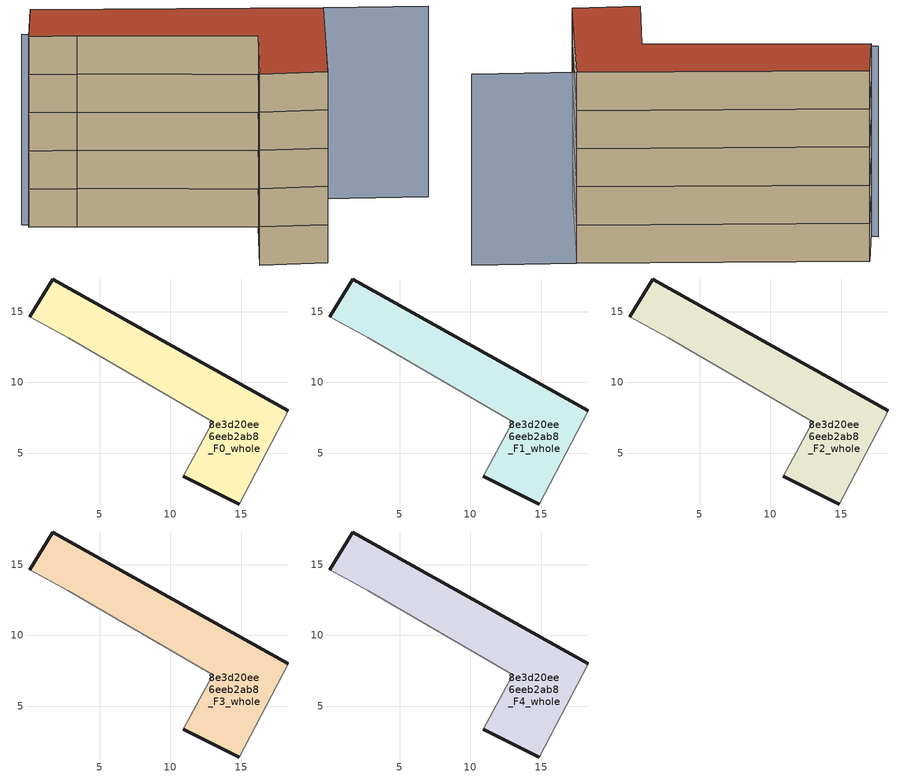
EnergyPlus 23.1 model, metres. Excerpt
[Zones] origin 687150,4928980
8e3d20ee6eeb2ab8_F0_whole
 floor ground (EU_floor_Construction): 18.33,7.99 14.85,1.42 10.89,3.39 12.99,7.24 2.79,13.17 0.05,14.65 1.7,17.31 z0
 wall outside (EU_wall_Construction): 10.89,3.39 14.85,1.42 / 18.33,7.99 1.7,17.31 0.05,14.65 z0:3
 wall adiabatic (EU_wall_Construction): 0.05,14.65 2.79,13.17 12.99,7.24 10.89,3.39 / 14.85,1.42 18.33,7.99 z0:3
8e3d20ee6eeb2ab8_F1_whole
 floor to 8e3d20ee6eeb2ab8_F0_whole (EU_floor_Construction): 18.33,7.99 14.85,1.42 10.89,3.39 12.99,7.24 2.79,13.17 0.05,14.65 1.7,17.31 z3
 wall outside (EU_wall_Construction): 10.89,3.39 14.85,1.42 / 18.33,7.99 1.7,17.31 0.05,14.65 z3:6
 wall adiabatic (EU_wall_Construction): 0.05,14.65 2.79,13.17 12.99,7.24 10.89,3.39 / 14.85,1.42 18.33,7.99 z3:6
8e3d20ee6eeb2ab8_F2_whole
 floor to 8e3d20ee6eeb2ab8_F1_whole (EU_floor_Construction): 18.33,7.99 14.85,1.42 10.89,3.39 12.99,7.24 2.79,13.17 0.05,14.65 1.7,17.31 z6
 wall outside (EU_wall_Construction): 10.89,3.39 14.85,1.42 / 18.33,7.99 1.7,17.31 0.05,14.65 z6:9
 wall adiabatic (EU_wall_Construction): 0.05,14.65 2.79,13.17 12.99,7.24 10.89,3.39 / 14.85,1.42 18.33,7.99 z6:9
8e3d20ee6eeb2ab8_F3_whole
 floor to 8e3d20ee6eeb2ab8_F2_whole (EU_floor_Construction): 18.33,7.99 14.85,1.42 10.89,3.39 12.99,7.24 2.79,13.17 0.05,14.65 1.7,17.31 z9
 wall outside (EU_wall_Construction): 10.89,3.39 14.85,1.42 / 18.33,7.99 1.7,17.31 0.05,14.65 z9:12
 wall adiabatic (EU_wall_Construction): 0.05,14.65 2.79,13.17 12.99,7.24 10.89,3.39 / 14.85,1.42 18.33,7.99 z9:12
8e3d20ee6eeb2ab8_F4_whole
 floor to 8e3d20ee6eeb2ab8_F3_whole (EU_floor_Construction): 18.33,7.99 14.85,1.42 10.89,3.39 12.99,7.24 2.79,13.17 0.05,14.65 1.7,17.31 z12
 wall outside (EU_wall_Construction): 10.89,3.39 14.85,1.42 / 18.33,7.99 1.7,17.31 0.05,14.65 z12:15
 wall adiabatic (EU_wall_Construction): 0.05,14.65 2.79,13.17 12.99,7.24 10.89,3.39 / 14.85,1.42 18.33,7.99 z12:15
 roof outside (EU_roof_Construction): 14.85,1.42 18.33,7.99 1.7,17.31 0.05,14.65 2.79,13.17 12.99,7.24 10.89,3.39 z15
shading: 18.33,7.99 24.33,4.75 / -0.19,15.13 13.15,7.15 z0:15
[Building]
EU S2 Campaign: North Axis=0; Terrain=City; Solar Distribution=FullExterior
[Site:Location]
Bologna: Latitude=44.5; Longitude=11.25; Time Zone=1; Elevation=37
[SizingPeriod:WeatherFileDays]
AnnualSizingPeriod: Begin Month=1; Begin Day of Month=1; End Month=12; End Day of Month=31; Day of Week for Start Day=Monday; Use Weather File Daylight Saving Period=No; Use Weather File Rain and Snow Indicators=No
[MATERIAL]
EU_InternalMass_Material: Roughness=MediumRough; Thickness=0.1; Conductivity=1; Density=1800; Specific Heat=900; Thermal Absorptance=0.9; Solar Absorptance=0.7; Visible Absorptance=0.7
[MATERIAL:NOMASS] Roughness=MediumRough; Thermal Absorptance=0.9; Solar Absorptance=0.7; Visible Absorptance=0.7
Name | Thermal Resistance
EU_wall_NoMass | 0.890213
EU_roof_NoMass | 0.636128
EU_floor_NoMass | 0.79516
[CONSTRUCTION]
EU_wall_Construction: EU_wall_NoMass
EU_roof_Construction: EU_roof_NoMass
EU_floor_Construction: EU_floor_NoMass
EU_InternalMass_Construction: EU_InternalMass_Material
[ZONE] Type=1; Multiplier=1; Ceiling Height=autocalculate; Floor Area=autocalculate; Part of Total Floor Area=Yes
Name | Volume
8e3d20ee6eeb2ab8_F0_whole | 239.454
8e3d20ee6eeb2ab8_F1_whole; 8e3d20ee6eeb2ab8_F2_whole; 8e3d20ee6eeb2ab8_F3_whole; 8e3d20ee6eeb2ab8_F4_whole | 239.453
[INTERNALMASS] Construction=EU_InternalMass_Construction; Surface Area=79.8175
Name | Zone or ZoneList
8e3d20ee6eeb2ab8_F0_whole_EU_InternalMass | 8e3d20ee6eeb2ab8_F0_whole
8e3d20ee6eeb2ab8_F1_whole_EU_InternalMass | 8e3d20ee6eeb2ab8_F1_whole
8e3d20ee6eeb2ab8_F2_whole_EU_InternalMass | 8e3d20ee6eeb2ab8_F2_whole
8e3d20ee6eeb2ab8_F3_whole_EU_InternalMass | 8e3d20ee6eeb2ab8_F3_whole
8e3d20ee6eeb2ab8_F4_whole_EU_InternalMass | 8e3d20ee6eeb2ab8_F4_whole
[OTHEREQUIPMENT] Fuel Type=Electricity; Design Level Calculation Method=Watts/Area; Power per Zone Floor Area=1; Fraction Latent=0; Fraction Radiant=0; Fraction Lost=0; Carbon Dioxide Generation Rate=0; EndUse Subcategory=EU_Step8_InternalGains
Name | Zone or ZoneList or Space or SpaceList | Schedule
EU_Step8_InternalGain_8e3d20ee6eeb2ab8_F0_whole_f000 | 8e3d20ee6eeb2ab8_F0_whole | EU_Step8_GainSchedule_8e3d20ee6eeb2ab8_F0_whole_f000
EU_Step8_InternalGain_8e3d20ee6eeb2ab8_F1_whole_f000 | 8e3d20ee6eeb2ab8_F1_whole | EU_Step8_GainSchedule_8e3d20ee6eeb2ab8_F1_whole_f000
EU_Step8_InternalGain_8e3d20ee6eeb2ab8_F2_whole_f000 | 8e3d20ee6eeb2ab8_F2_whole | EU_Step8_GainSchedule_8e3d20ee6eeb2ab8_F2_whole_f000
EU_Step8_InternalGain_8e3d20ee6eeb2ab8_F3_whole_f000 | 8e3d20ee6eeb2ab8_F3_whole | EU_Step8_GainSchedule_8e3d20ee6eeb2ab8_F3_whole_f000
EU_Step8_InternalGain_8e3d20ee6eeb2ab8_F4_whole_f000 | 8e3d20ee6eeb2ab8_F4_whole | EU_Step8_GainSchedule_8e3d20ee6eeb2ab8_F4_whole_f000
[ZONEVENTILATION:DESIGNFLOWRATE] Schedule=EU_AlwaysOn; Design Flow Rate Calculation Method=AirChanges/Hour; Air Changes per Hour=0.718634; Ventilation Type=Natural; Fan Pressure Rise=0; Fan Total Efficiency=1; Constant Term Coefficient=1; Temperature Term Coefficient=0; Velocity Term Coefficient=0; Velocity Squared Term Coefficient=0; Minimum Indoor Temperature=-100; Maximum Indoor Temperature=100; Delta Temperature=-100; Minimum Outdoor Temperature=-100; Maximum Outdoor Temperature=100; Maximum Wind Speed=40
Name | Zone or ZoneList or Space or SpaceList
EU_ConstantAir_8e3d20ee6eeb2ab8_F0_whole | 8e3d20ee6eeb2ab8_F0_whole
EU_ConstantAir_8e3d20ee6eeb2ab8_F1_whole | 8e3d20ee6eeb2ab8_F1_whole
EU_ConstantAir_8e3d20ee6eeb2ab8_F2_whole | 8e3d20ee6eeb2ab8_F2_whole
EU_ConstantAir_8e3d20ee6eeb2ab8_F3_whole | 8e3d20ee6eeb2ab8_F3_whole
EU_ConstantAir_8e3d20ee6eeb2ab8_F4_whole | 8e3d20ee6eeb2ab8_F4_whole
[HVACTEMPLATE:THERMOSTAT] Constant Heating Setpoint=20; Constant Cooling Setpoint=50
EU_HeatOnly_8e3d20ee6eeb2ab8_F0_whole; EU_HeatOnly_8e3d20ee6eeb2ab8_F1_whole; EU_HeatOnly_8e3d20ee6eeb2ab8_F2_whole; EU_HeatOnly_8e3d20ee6eeb2ab8_F3_whole; EU_HeatOnly_8e3d20ee6eeb2ab8_F4_whole
[HVACTEMPLATE:ZONE:IDEALLOADSAIRSYSTEM] System Availability Schedule=EU_AlwaysOn; Maximum Heating Supply Air Temperature=50; Minimum Cooling Supply Air Temperature=13; Maximum Heating Supply Air Humidity Ratio=0.0156; Minimum Cooling Supply Air Humidity Ratio=0.0077; Heating Limit=NoLimit; Cooling Limit=NoLimit; Heating Availability Schedule=EU_AlwaysOn; Cooling Availability Schedule=EU_CoolingOff; Dehumidification Control Type=ConstantSensibleHeatRatio; Cooling Sensible Heat Ratio=0.7; Dehumidification Setpoint=60; Humidification Control Type=None; Humidification Setpoint=30; Outdoor Air Method=None; Outdoor Air Flow Rate per Person=0.00944; Outdoor Air Flow Rate per Zone Floor Area=0; Outdoor Air Flow Rate per Zone=0; Demand Controlled Ventilation Type=None; Outdoor Air Economizer Type=NoEconomizer; Heat Recovery Type=None; Sensible Heat Recovery Effectiveness=0.7; Latent Heat Recovery Effectiveness=0.65
Name | Template Thermostat
8e3d20ee6eeb2ab8_F0_whole | EU_HeatOnly_8e3d20ee6eeb2ab8_F0_whole
8e3d20ee6eeb2ab8_F1_whole | EU_HeatOnly_8e3d20ee6eeb2ab8_F1_whole
8e3d20ee6eeb2ab8_F2_whole | EU_HeatOnly_8e3d20ee6eeb2ab8_F2_whole
8e3d20ee6eeb2ab8_F3_whole | EU_HeatOnly_8e3d20ee6eeb2ab8_F3_whole
8e3d20ee6eeb2ab8_F4_whole | EU_HeatOnly_8e3d20ee6eeb2ab8_F4_whole
[SIZING:ZONE] Zone Cooling Design Supply Air Temperature Input Method=SupplyAirTemperature; Zone Cooling Design Supply Air Temperature=13; Zone Heating Design Supply Air Temperature Input Method=SupplyAirTemperature; Zone Heating Design Supply Air Temperature=50; Zone Cooling Design Supply Air Humidity Ratio=0.008; Zone Heating Design Supply Air Humidity Ratio=0.008; Cooling Design Air Flow Method=DesignDay; Cooling Design Air Flow Rate=0; Cooling Minimum Air Flow per Zone Floor Area=0.000762; Cooling Minimum Air Flow=0; Cooling Minimum Air Flow Fraction=0.2; Heating Design Air Flow Method=DesignDay; Heating Design Air Flow Rate=0; Heating Maximum Air Flow per Zone Floor Area=0.002032; Heating Maximum Air Flow=0.141576; Heating Maximum Air Flow Fraction=0.3; Account for Dedicated Outdoor Air System=No; Dedicated Outdoor Air System Control Strategy=NeutralSupplyAir; Dedicated Outdoor Air Low Setpoint Temperature for Design=autosize; Dedicated Outdoor Air High Setpoint Temperature for Design=autosize; Zone Load Sizing Method=Sensible Load Only No Latent Load; Zone Latent Cooling Design Supply Air Humidity Ratio Input Method=HumidityRatioDifference; Zone Cooling Design Supply Air Humidity Ratio Difference=0.005; Zone Latent Heating Design Supply Air Humidity Ratio Input Method=HumidityRatioDifference; Zone Humidification Design Supply Air Humidity Ratio Difference=0.005
8e3d20ee6eeb2ab8_F0_whole; 8e3d20ee6eeb2ab8_F1_whole; 8e3d20ee6eeb2ab8_F2_whole; 8e3d20ee6eeb2ab8_F3_whole; 8e3d20ee6eeb2ab8_F4_whole
[SCHEDULE:CONSTANT]
Name | Hourly Value
EU_AlwaysOn | 1
EU_CoolingOff | 0
[SCHEDULE:FILE] Column Number=1; Rows to Skip at Top=0; Number of Hours of Data=8760; Column Separator=Comma; Interpolate to Timestep=No; Minutes per Item=60; Adjust Schedule for Daylight Savings=Yes
Name | File
EU_Step8_GainSchedule_8e3d20ee6eeb2ab8_F0_whole_f000 | ../../schedules/8e3d20ee6eeb2ab8/8e3d20ee6eeb2ab8_F0_whole_f000_gain.csv
EU_Step8_GainSchedule_8e3d20ee6eeb2ab8_F1_whole_f000 | ../../schedules/8e3d20ee6eeb2ab8/8e3d20ee6eeb2ab8_F1_whole_f000_gain.csv
EU_Step8_GainSchedule_8e3d20ee6eeb2ab8_F2_whole_f000 | ../../schedules/8e3d20ee6eeb2ab8/8e3d20ee6eeb2ab8_F2_whole_f000_gain.csv
EU_Step8_GainSchedule_8e3d20ee6eeb2ab8_F3_whole_f000 | ../../schedules/8e3d20ee6eeb2ab8/8e3d20ee6eeb2ab8_F3_whole_f000_gain.csv
EU_Step8_GainSchedule_8e3d20ee6eeb2ab8_F4_whole_f000 | ../../schedules/8e3d20ee6eeb2ab8/8e3d20ee6eeb2ab8_F4_whole_f000_gain.csv
